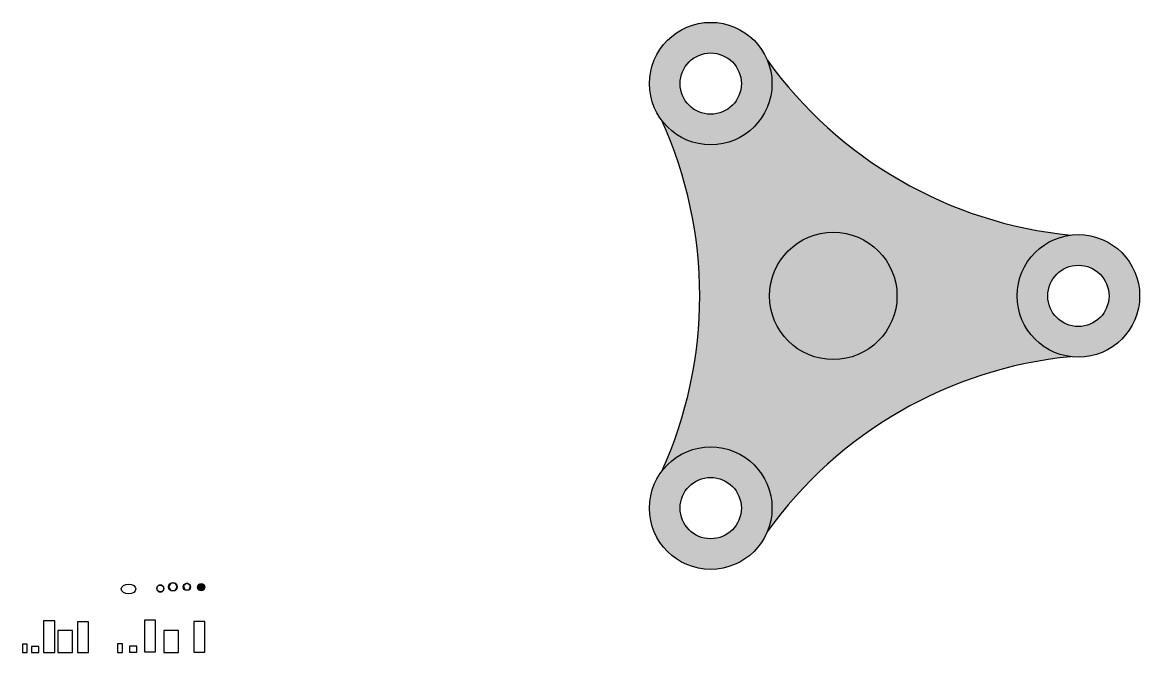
# Model space of a CAD drawing. Header units: inches. Extents: x 2 to 914, y 22 to 537.
import ezdxf

# ---------------------------------------------------------------- set-up
doc = ezdxf.new("R2010")
doc.units = ezdxf.units.IN
doc.header["$MEASUREMENT"] = 0

# ---------------------------------------------------------------- blocks, each defined once
blk = doc.blocks.new('*U1')
blk.add_line((0, 0), (6, 0))
blk = doc.blocks.new('*U2')
at = {"color": 0, "linetype": 'ByBlock', "lineweight": -2, "transparency": 16777216}
blk.add_blockref('*U1', (212.62, 50.02), dxfattribs=at)
for p, rotation in [((218.62, 50.02), 180), ((213.02, 48.52), 29.99999999999999), ((218.21, 48.52), 150), ((218.21, 51.52), 209.9999999999999), ((213.02, 51.52), 329.9999999999999), ((214.12, 47.42), 59.99999999999997), ((217.12, 47.42), 119.9999999999999), ((217.12, 52.61), 239.9999999999999), ((214.12, 52.61), 299.9999999999999), ((215.62, 47.02), 89.99999999999997), ((215.62, 53.02), 269.9999999999998)]:
    blk.add_blockref('*U1', p, dxfattribs=dict(at, rotation=rotation))

msp = doc.modelspace()

# ---------------------------------------------------------------- hatches: boundary and pattern name
h = msp.add_hatch(color=256)
h.dxf.hatch_style = 1
h.set_gradient(color2=(99, 100, 102), name='INVCYLINDER')
h.paths.add_polyline_path([(514.17, 486.84, 1), (614.17, 486.84, 1)])
h.paths.add_polyline_path([(589.17, 486.84, -1), (539.17, 486.84, -1)], flags=16)
h.paths.add_polyline_path([(814.17, 313.63, 1), (914.17, 313.63, 1)])
h.paths.add_polyline_path([(889.17, 313.63, -1), (839.17, 313.63, -1)], flags=16)
h.paths.add_polyline_path([(514.17, 140.43, 1), (614.17, 140.43, 1)])
h.paths.add_polyline_path([(589.17, 140.43, -1), (539.17, 140.43, -1)], flags=16)
h = msp.add_hatch(color=256)
h.dxf.hatch_style = 1
h.set_gradient(color1=(114, 116, 48), color2=(229, 232, 120), name='SPHERICAL')
h.paths.add_polyline_path([(814.17, 313.63, -0.377964), (857.92, 363.24, -0.216298), (610.25, 506.23, -0.099898), (614.17, 486.84, -0.7187), (524.33, 456.62, -0.216298), (524.33, 170.65, -0.7187), (614.17, 140.43, -0.099898), (610.25, 121.04, -0.216298), (857.92, 264.03, -0.377964)])
h.paths.add_polyline_path([(612.17, 313.63, -1), (716.17, 313.63, -1)], flags=16)
h = msp.add_hatch(color=256)
h.dxf.hatch_style = 1
h.set_gradient(color2=(99, 100, 102), name='INVCYLINDER')
h.paths.add_polyline_path([(612.17, 313.63, 1), (716.17, 313.63, 1)])

# ---------------------------------------------------------------- linework, layer by layer
for p, q in [((145.75, 77.47), (145.75, 76.97)), ((146.61, 76.97), (145.75, 76.97)), ((145.75, 74.47), (145.75, 74.97)), ((146.61, 74.97), (145.75, 74.97)), ((146.85, 78.57), (146.85, 77.71)), ((147.35, 77.71), (146.85, 77.71)), ((146.85, 73.38), (146.85, 74.24)), ((147.35, 74.24), (146.85, 74.24)), ((149.35, 77.71), (149.85, 77.71)), ((149.35, 74.24), (149.85, 74.24)), ((149.85, 78.57), (149.85, 77.71)), ((149.85, 73.38), (149.85, 74.24)), ((150.08, 76.97), (150.94, 76.97)), ((150.08, 74.97), (150.94, 74.97)), ((150.94, 77.47), (150.94, 76.97)), ((150.94, 74.47), (150.94, 74.97))]:
    msp.add_line(p, q)
for points in [[(113.91, 77.65), (112.29, 76.03), (112.29, 73.73), (113.91, 72.11), (116.21, 72.11), (117.83, 73.73), (117.83, 76.03), (116.21, 77.65)], [(123.56, 79.16), (121.81, 76.13), (123.56, 73.09), (127.06, 73.09), (128.81, 76.13), (127.06, 79.16)], [(136.72, 79.12), (133.86, 77.04), (134.95, 73.69), (138.48, 73.69), (139.57, 77.04)], [(102.09, 23.05), (111.09, 23.05), (111.09, 49.05), (102.09, 49.05)], [(142.31, 22.86), (151.31, 22.86), (151.31, 47.86), (142.31, 47.86)], [(117.81, 22.66), (129.81, 22.66), (129.81, 40.66), (117.81, 40.66)], [(80.12, 22.57), (84.12, 22.57), (84.12, 29.57), (80.12, 29.57)], [(89.98, 22.86), (95.98, 22.86), (95.98, 27.86), (89.98, 27.86)]]:
    msp.add_lwpolyline(points, close=True)
for points in [[(19.89, 22.53), (28.89, 22.53), (28.89, 48.53), (19.89, 48.53), (19.89, 22.53)], [(47.5, 22.53), (56.5, 22.53), (56.5, 47.53), (47.5, 47.53), (47.5, 22.53)], [(31.51, 22.49), (43.51, 22.49), (43.51, 40.49), (31.51, 40.49), (31.51, 22.49)], [(2.5, 22.5), (6.5, 22.5), (6.5, 29.5), (2.5, 29.5), (2.5, 22.5)], [(9.91, 22.57), (15.91, 22.57), (15.91, 27.57), (9.91, 27.57), (9.91, 22.57)]]:
    msp.add_lwpolyline(points)
for centre, radius in [((564.17, 486.84), 50), ((564.17, 486.84), 25), ((664.17, 313.63), 52), ((864.17, 313.63), 50), ((864.17, 313.63), 25), ((564.17, 140.43), 50), ((564.17, 140.43), 25), ((115.06, 74.88), 2.77), ((125.31, 76.13), 3.5), ((136.72, 76.12), 3), ((148.35, 75.97), 3), ((148.35, 75.97), 2)]:
    msp.add_circle(centre, radius)
for centre, start, end in [((891.62, 707.6), 215.59011, 264.40989), ((209.26, 313.63), 335.59011, 24.40989), ((891.62, -80.33), 95.59011, 144.40989)]:
    msp.add_arc(centre, 346, start, end)
msp.add_ellipse((89.15, 74.46), major_axis=(6, 0), ratio=0.666667)
msp.add_spline([(145.35, 75.97), (145.75, 76.97), (146.85, 77.71), (148.35, 77.97), (149.85, 77.71), (150.94, 76.97), (151.35, 75.97), (150.94, 74.97), (149.85, 74.24), (148.35, 73.97), (146.85, 74.24), (145.75, 74.97), (145.35, 75.97)], degree=3)

# ---------------------------------------------------------------- block references
msp.add_blockref('*U2', (-67.27, 25.96))

doc.saveas('drawing.dxf')
